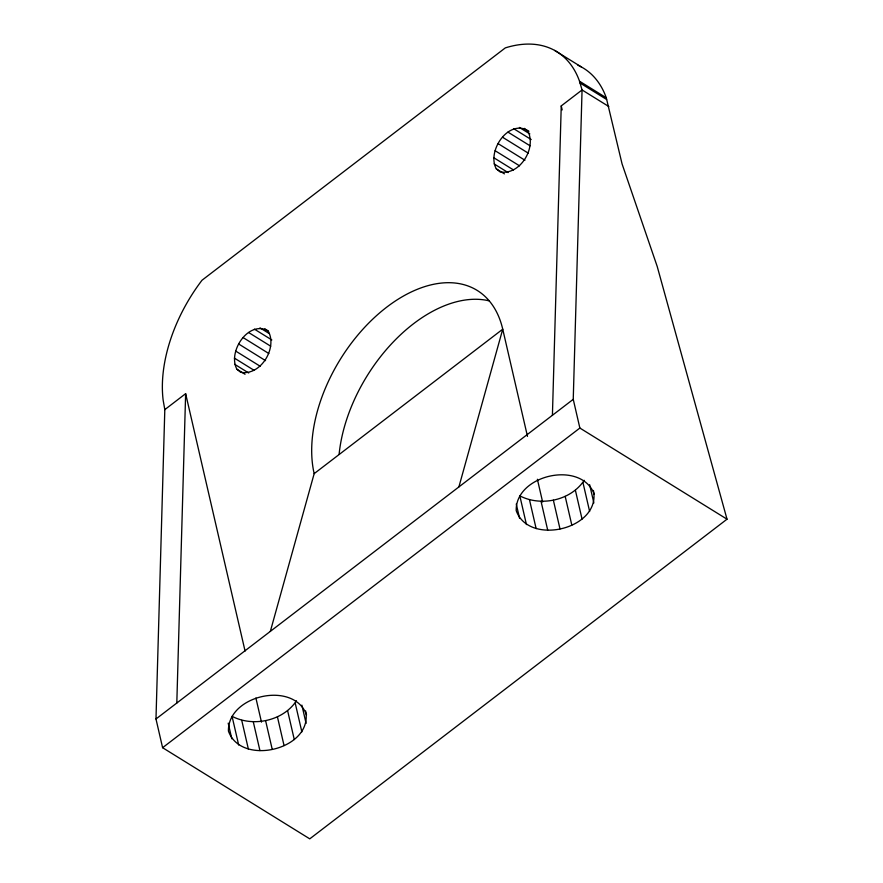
<?xml version="1.0" encoding="UTF-8"?>
<svg xmlns="http://www.w3.org/2000/svg" width="883" height="883" viewBox="0 0 883 883"><rect width="100%" height="100%" fill="white"/><g stroke="black" fill="none" stroke-linecap="round" stroke-linejoin="round"><path stroke-width="1.32" d="M155.982 718.983L164.812 409.624L163.156 400.209A128.83 79.028 -58.2 0 1 202.008 280.242L505.308 47.892A128.808 79.017 -58.2 0 1 579.524 81.225L606.279 97.792L622.074 163.929L657.206 266.445L727.018 519.193L309.756 838.85L162.604 747.702L155.982 718.983L573.244 399.326L582.063 89.956L579.524 81.225M176.81 703.023L185.64 393.663L164.812 409.624M552.416 415.275L561.246 105.905L582.063 89.956L608.817 106.523M306.544 714.855C293.873 680.252 227.527 695.131 228.432 731.069C241.136 766.985 313.52 749.358 305.639 710.936M594.314 494.403C581.632 459.8 515.297 474.679 516.202 510.606C528.906 546.533 601.29 528.906 593.409 490.484M264.9 328.774L268.62 331.831C277.207 348.862 260.264 376.081 240.629 372.284L236.909 369.226C227.317 351.754 248.598 319.712 268.388 330.937M524.27 128.377L527.99 131.435C536.577 148.454 519.645 175.695 500.01 171.887L496.29 168.83C486.378 150.982 509.105 117.936 528.928 131.258M270.341 631.378L314.171 473.641A130.563 80.088 -58.2 0 1 386.699 307.174A130.563 80.088 -58.2 0 1 502.736 329.193L527.482 436.39M458.895 486.919L502.736 329.193L314.171 473.641M238.686 745.031L232.052 716.312C253.167 727.371 283.255 720.903 296.445 700.76M526.445 524.568L519.822 495.849C540.937 506.919 571.014 500.451 584.204 480.308M162.604 747.702L579.866 428.045L573.244 399.326M554.645 50.408L581.4 66.976M579.866 82.892L606.621 99.47M519.37 127.45L529.833 133.929M513.751 128.741L531.202 139.547M507.979 132.13L530.087 145.816M502.615 137.273L528.211 153.123M498.189 143.675L524.944 160.242M495.12 150.717L519.546 165.838M493.718 157.693L513.498 169.944M494.127 163.929L508.089 172.582M496.29 168.83L504.436 173.874M579.866 428.045L727.018 519.193M259.988 327.847L269.293 333.608M254.381 329.138L271.832 339.944M248.609 332.505L270.706 346.202M243.244 337.67L268.829 353.52M238.807 344.072L265.562 360.65M235.75 351.114L260.176 366.246M234.348 358.09L254.116 370.341M234.746 364.337L248.708 372.979M236.909 369.226L245.055 374.271M561.246 105.905L562.173 109.922M589.645 484.679L593.862 502.957M583.001 482.736L589.634 511.456M575.418 490.385L582.052 519.105M565.186 496.378L571.82 525.109M553.365 500.175L559.988 528.906M537.383 479.259L542.637 502.041M541.058 501.389L547.692 530.109M529.513 499.899L536.136 528.619M516.268 504.005L519.579 518.365M301.876 705.131L306.092 723.409M295.231 703.188L301.865 731.919M287.648 710.837L294.282 739.557M277.428 716.841L284.05 745.561M265.595 720.638L272.229 749.358M185.64 393.663L245.077 651.08M255.904 698.011L261.478 722.139M253.3 721.852L259.922 750.572M241.743 720.351L248.377 749.082M228.2 723.155L231.81 738.817M577.935 65.254A128.808 79.017 -58.2 0 1 606.279 97.792M339.127 454.105A130.563 80.088 -58.2 0 1 489.127 300.849"/></g></svg>
